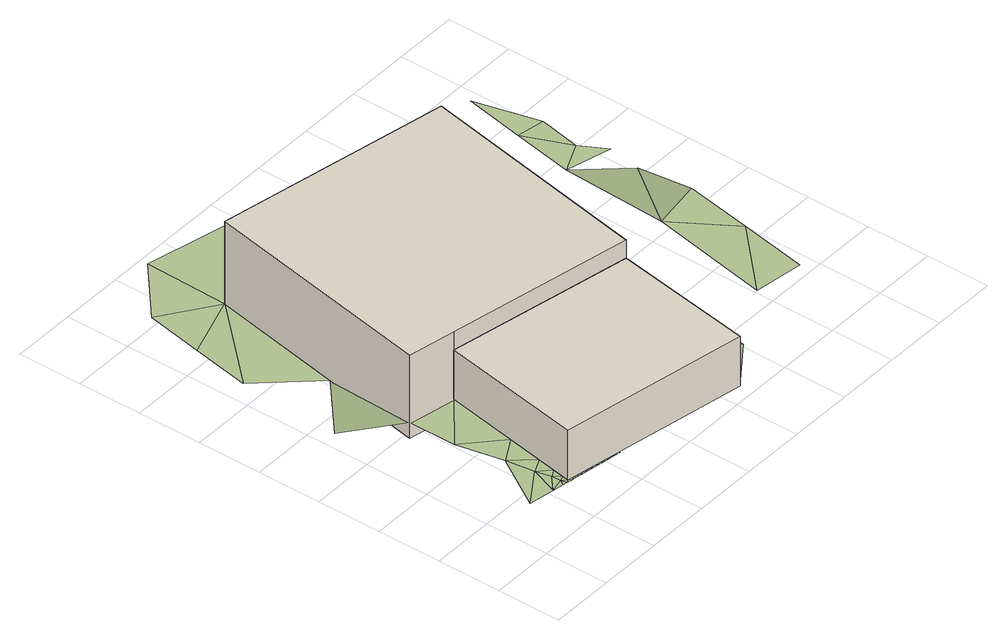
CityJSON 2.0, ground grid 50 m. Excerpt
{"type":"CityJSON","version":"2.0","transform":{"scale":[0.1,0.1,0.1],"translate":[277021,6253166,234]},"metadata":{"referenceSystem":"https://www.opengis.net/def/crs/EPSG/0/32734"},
"CityObjects":{
"building1":{"type":"Building","attributes":{"building":"house","building:levels":1,"building_height":4.1,"roof_height":15.76,"ground_height":11.66,"plus_code":"4FRW3CCW+99P"},"geometry":[{"type":"Solid","lod":"1","boundaries":[[[[0,1,2,3]],[[1,4,5,2]],[[4,6,7,5]],[[6,0,3,7]],[[3,2,5,7]],[[6,4,1,0]]]]}]},
"building2":{"type":"Building","attributes":{"building":"retail","building:levels":2,"building_height":6.9,"roof_height":17.25,"ground_height":10.35,"plus_code":"4FRW3CCW+C9Q"},"geometry":[{"type":"Solid","lod":"1","boundaries":[[[[8,9,10,11]],[[9,12,13,10]],[[12,14,15,13]],[[14,16,17,15]],[[16,8,11,17]],[[11,10,13,15,17]],[[16,14,12,9,8]]]]}]},
"terrain1":{"type":"TINRelief","geometry":[{"type":"CompositeSurface","lod":"1","boundaries":[[[18,19,20]],[[18,21,19]],[[20,22,23]],[[23,24,20]],[[20,24,18]],[[23,22,25]],[[25,1,23]],[[1,25,26]],[[24,23,27]],[[1,27,23]],[[26,28,1]],[[29,18,24]],[[24,27,29]],[[26,30,28]],[[18,31,21]],[[30,32,28]],[[31,18,29]],[[32,30,33]],[[33,34,32]],[[35,34,33]],[[36,21,37]],[[34,35,38]],[[39,38,35]],[[37,21,31]],[[35,40,39]],[[40,41,39]],[[40,42,41]],[[42,40,43]],[[44,45,46]],[[43,47,42]],[[48,47,43]],[[43,49,48]],[[36,0,46]],[[49,50,48]],[[49,51,50]],[[37,0,36]],[[49,52,51]],[[52,53,51]],[[53,52,54]],[[53,54,55]],[[56,55,54]],[[56,57,55]],[[57,56,58]],[[58,59,57]],[[60,61,59]],[[62,12,63]],[[12,62,44]],[[63,12,64]],[[65,64,12]],[[65,12,66]],[[67,68,69]],[[70,68,67]],[[68,70,71]],[[72,66,12]],[[71,70,73]],[[71,73,74]],[[75,74,73]],[[74,75,72]],[[76,77,78]],[[77,76,79]],[[80,66,72]],[[81,79,76]],[[75,82,72]],[[82,80,72]],[[79,81,83]],[[79,83,84]],[[85,86,84]],[[87,85,84]],[[85,88,86]],[[86,88,89]]]}]}
},
"vertices":[
[769,1384,135],[568,271,135],[568,271,545],[769,1384,545],[2045,6,135],[2045,6,545],[2226,1105,135],[2226,1105,545],
[2226,1105,4],[2579,2931,4],[2579,2931,694],[2226,1105,694],[749,3281,4],[749,3281,694],[396,1455,4],[396,1455,694],[769,1384,4],[769,1384,694],
[503,498,135],[221,308,135],[419,276,135],[474,719,135],[502,263,135],[531,303,135],[530,375,135],[544,256,135],[586,250,135],[577,320,135],[617,262,135],[593,410,135],[628,243,135],[618,549,135],[667,254,135],[670,236,135],[691,249,135],[712,229,135],[398,1083,135],[668,828,135],[716,245,135],[740,240,135],[754,223,135],[765,236,135],[790,232,135],[803,215,135],[548,2240,4],[1,1767,135],[396,1455,135],[814,227,135],[839,223,135],[853,207,135],[863,218,135],[888,214,135],[902,199,135],[913,209,135],[927,195,135],[937,205,135],[951,191,135],[962,201,135],[976,187,135],[999,194,135],[1001,183,135],[1017,191,135],[171,2667,4],[255,3117,4],[340,3567,4],[767,3939,4],[1761,3711,4],[2352,227,178],[2135,556,178],[2045,6,178],[2440,685,178],[2226,1105,178],[2579,2931,27],[2617,1601,178],[2378,1891,178],[2793,2517,27],[3335,987,178],[2855,511,178],[3239,460,178],[3036,1453,178],[2755,3483,27],[3431,1515,178],[2970,3434,27],[3526,2042,27],[3218,2395,27],[3462,2510,27],[3308,2866,27],[3574,2306,27],[3525,2833,27],[3399,3336,27]
]}
